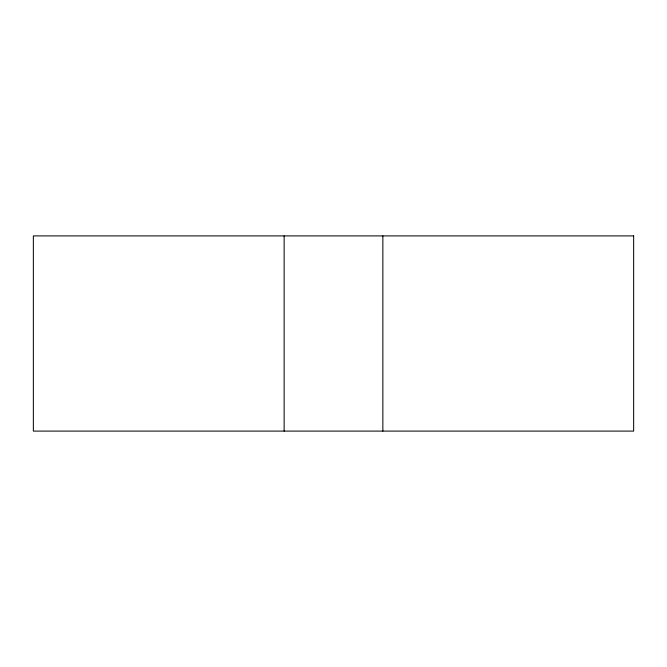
<?xml version="1.0" encoding="UTF-8"?>
<svg xmlns="http://www.w3.org/2000/svg" width="667" height="667" viewBox="0 0 667 667"><rect width="100%" height="100%" fill="white"/><g stroke="black" fill="none" stroke-linecap="round" stroke-linejoin="round"><path stroke-width="1" d="M382.858 235.901L382.858 431.099M284.142 235.901L284.142 431.099M633.65 235.901L33.35 235.901L33.35 431.099L633.65 431.099L633.65 235.901"/></g></svg>
